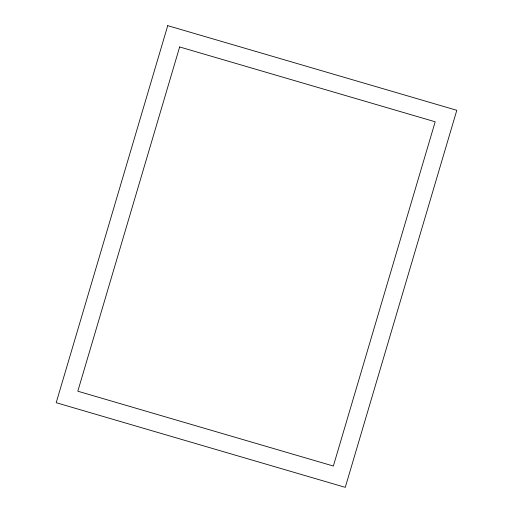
<?xml version="1.0" encoding="UTF-8"?>
<svg xmlns="http://www.w3.org/2000/svg" width="513" height="513" viewBox="0 0 513 513"><rect width="100%" height="100%" fill="white"/><g stroke="black" fill="none" stroke-linecap="round" stroke-linejoin="round"><path stroke-width="0.77" d="M167.732 25.65L56.193 402.699L345.268 487.35L456.807 110.301L167.732 25.65M179.646 46.959L77.809 391.207L333.354 466.041L435.191 121.793L179.646 46.959"/></g></svg>
